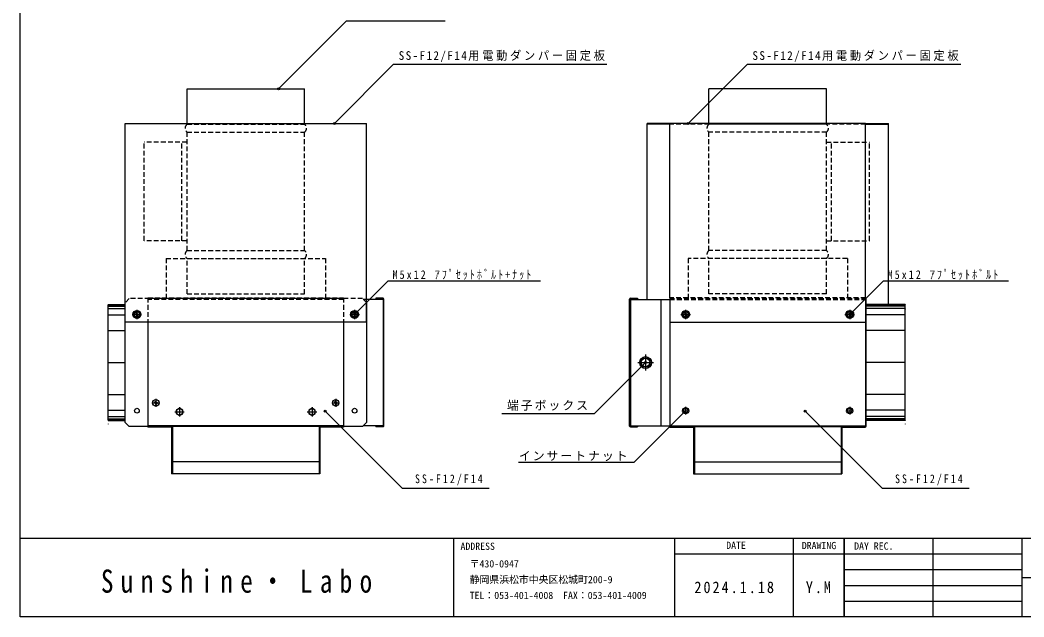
# Model space of a CAD drawing. Units: millimetres at full size, sheet at 1:5; details may follow other scales. Extents: x -3176 to 3044, y -1273 to 1617.
# Drawn here: x 1024 to 2297, y -1273 to -517 of the extents above; entities that cross this region are included whole.
import ezdxf
from ezdxf.enums import TextEntityAlignment as Align

# ---------------------------------------------------------------- set-up
doc = ezdxf.new("R2010")
doc.units = ezdxf.units.MM
doc.header["$LTSCALE"] = 5
doc.header["$PDMODE"] = 32
doc.header["$PDSIZE"] = 2.5
doc.linetypes.add('CHAIN1', pattern=[8, 5, -1, 1, -1])
doc.linetypes.add('DASHED1', pattern=[1.8, 1.2, -0.6])
doc.layers.add('0-0', color=7, linetype='Continuous')
doc.layers.add('F-0', color=2, linetype='Continuous')
doc.styles.add('ＭＳ ゴシック', font='')
doc.styles.add('ＭＳ 明朝', font='')
doc.styles.get('ＭＳ ゴシック').set_extended_font_data('MS Gothic')
doc.styles.get('ＭＳ 明朝').set_extended_font_data('MS Mincho')

msp = doc.modelspace()

# ---------------------------------------------------------------- linework, layer by layer
at = {"layer": '0-0', "color": 4}
for p, q in [((1351.677, -604.046), (1437.824, -517.898)), ((1437.824, -517.898), (1562.866, -517.898)), ((1422.34, -648.046), (1496.971, -573.415)), ((1767.981, -573.415), (1496.971, -573.415)), ((1870.874, -648.046), (1945.505, -573.415)), ((2216.515, -573.415), (1945.505, -573.415)), ((1847.723, -648.046), (1818.723, -648.046)), ((1818.723, -871.046), (1818.723, -648.046)), ((1847.723, -649.046), (1818.723, -649.046)), ((2095.723, -648.046), (2124.723, -648.046)), ((2095.723, -649.046), (2124.723, -649.046)), ((2124.723, -877.546), (2124.723, -648.046)), ((2075.723, -890.046), (2118.386, -847.382)), ((2118.386, -847.382), (2276.983, -847.382)), ((1135.488, -1024.046), (1135.488, -878.046)), ((2146.223, -1024.046), (2146.223, -878.046)), ((1135.488, -878.546), (1156.988, -878.546)), ((1135.488, -879.546), (1156.988, -879.546)), ((1135.488, -882.546), (1156.988, -882.546)), ((1135.488, -890.546), (1156.988, -890.546)), ((1171.988, -885.427), (1167.988, -887.736)), ((1167.988, -887.736), (1167.988, -892.355)), ((1170.917, -889.569), (1169.963, -889.583)), ((1170.917, -890.523), (1169.963, -890.509)), ((1170.917, -889.569), (1171.323, -889.38)), ((1170.917, -890.523), (1171.323, -890.712)), ((1171.511, -888.975), (1171.323, -889.38)), ((1171.511, -891.117), (1171.323, -890.712)), ((1171.511, -888.975), (1171.525, -888.021)), ((1175.988, -887.736), (1171.988, -885.427)), ((1172.465, -888.975), (1172.451, -888.021)), ((1172.465, -888.975), (1172.654, -889.38)), ((1172.465, -891.117), (1172.654, -890.712)), ((1173.059, -889.569), (1172.654, -889.38)), ((1173.059, -890.523), (1172.654, -890.712)), ((1173.059, -889.569), (1174.013, -889.583)), ((1173.059, -890.523), (1174.013, -890.509)), ((1447.988, -885.427), (1443.988, -887.736)), ((1443.988, -887.736), (1443.988, -892.355)), ((1446.917, -889.569), (1445.963, -889.583)), ((1446.917, -890.523), (1445.963, -890.509)), ((1446.917, -889.569), (1447.323, -889.38)), ((1446.917, -890.523), (1447.323, -890.712)), ((1447.511, -888.975), (1447.323, -889.38)), ((1447.511, -891.117), (1447.323, -890.712)), ((1447.511, -888.975), (1447.525, -888.021)), ((1451.988, -887.736), (1447.988, -885.427)), ((1448.465, -888.975), (1448.451, -888.021)), ((1448.465, -888.975), (1448.654, -889.38)), ((1448.465, -891.117), (1448.654, -890.712)), ((1449.059, -889.569), (1448.654, -889.38)), ((1449.059, -890.523), (1448.654, -890.712)), ((1449.059, -889.569), (1450.013, -889.583)), ((1449.059, -890.523), (1450.013, -890.509)), ((1867.723, -885.427), (1863.723, -887.736)), ((1863.723, -887.736), (1863.723, -892.355)), ((1866.651, -889.569), (1865.698, -889.583)), ((1866.651, -890.523), (1865.698, -890.509)), ((1866.651, -889.569), (1867.057, -889.38)), ((1866.651, -890.523), (1867.057, -890.712)), ((1867.245, -888.975), (1867.057, -889.38)), ((1867.245, -891.117), (1867.057, -890.712)), ((1867.245, -888.975), (1867.26, -888.021)), ((1871.723, -887.736), (1867.723, -885.427)), ((1868.2, -888.975), (1868.186, -888.021)), ((1868.2, -888.975), (1868.388, -889.38)), ((1868.2, -891.117), (1868.388, -890.712)), ((1868.794, -889.569), (1868.388, -889.38)), ((1868.794, -890.523), (1868.388, -890.712)), ((1868.794, -889.569), (1869.748, -889.583)), ((1868.794, -890.523), (1869.748, -890.509)), ((2075.723, -885.427), (2071.723, -887.736)), ((2071.723, -887.736), (2071.723, -892.355)), ((2074.651, -889.569), (2073.698, -889.583)), ((2074.651, -890.523), (2073.698, -890.509)), ((2074.651, -889.569), (2075.057, -889.38)), ((2074.651, -890.523), (2075.057, -890.712)), ((2075.245, -888.975), (2075.057, -889.38)), ((2075.245, -891.117), (2075.057, -890.712)), ((2075.245, -888.975), (2075.26, -888.021)), ((2079.723, -887.736), (2075.723, -885.427)), ((2076.2, -888.975), (2076.186, -888.021)), ((2076.2, -888.975), (2076.388, -889.38)), ((2076.2, -891.117), (2076.388, -890.712)), ((2076.794, -889.569), (2076.388, -889.38)), ((2076.794, -890.523), (2076.388, -890.712)), ((2076.794, -889.569), (2077.748, -889.583)), ((2076.794, -890.523), (2077.748, -890.509)), ((2146.223, -878.546), (2096.223, -878.546)), ((2146.223, -879.546), (2096.223, -879.546)), ((2146.223, -882.546), (2096.223, -882.546)), ((2146.223, -890.546), (2096.223, -890.546)), ((1167.988, -892.355), (1171.988, -894.665)), ((1171.511, -891.117), (1171.525, -892.071)), ((1172.465, -891.117), (1172.451, -892.071)), ((1443.988, -892.355), (1447.988, -894.665)), ((1447.511, -891.117), (1447.525, -892.071)), ((1448.465, -891.117), (1448.451, -892.071)), ((1863.723, -892.355), (1867.723, -894.665)), ((1867.245, -891.117), (1867.26, -892.071)), ((1868.2, -891.117), (1868.186, -892.071)), ((2071.723, -892.355), (2075.723, -894.665)), ((2075.245, -891.117), (2075.26, -892.071)), ((2076.2, -891.117), (2076.186, -892.071)), ((1135.488, -910.546), (1156.988, -910.546)), ((2146.223, -910.546), (2096.223, -910.546)), ((1135.488, -951.046), (1156.988, -951.046)), ((1816.723, -951.046), (1751.767, -1016.002)), ((2146.223, -951.046), (2096.223, -951.046)), ((1135.488, -991.546), (1156.988, -991.546)), ((2146.223, -991.546), (2096.223, -991.546)), ((1194.917, -1001.569), (1193.963, -1001.583)), ((1194.917, -1002.523), (1193.963, -1002.509)), ((1194.917, -1001.569), (1195.323, -1001.38)), ((1194.917, -1002.523), (1195.323, -1002.712)), ((1195.511, -1000.975), (1195.323, -1001.38)), ((1195.511, -1003.117), (1195.323, -1002.712)), ((1195.511, -1000.975), (1195.525, -1000.021)), ((1195.511, -1003.117), (1195.525, -1004.071)), ((1196.465, -1000.975), (1196.451, -1000.021)), ((1196.465, -1003.117), (1196.451, -1004.071)), ((1196.465, -1000.975), (1196.654, -1001.38)), ((1196.465, -1003.117), (1196.654, -1002.712)), ((1197.059, -1001.569), (1196.654, -1001.38)), ((1197.059, -1002.523), (1196.654, -1002.712)), ((1197.059, -1001.569), (1198.013, -1001.583)), ((1197.059, -1002.523), (1198.013, -1002.509)), ((1422.917, -1001.569), (1421.963, -1001.583)), ((1422.917, -1002.523), (1421.963, -1002.509)), ((1422.917, -1001.569), (1423.323, -1001.38)), ((1422.917, -1002.523), (1423.323, -1002.712)), ((1423.511, -1000.975), (1423.323, -1001.38)), ((1423.511, -1003.117), (1423.323, -1002.712)), ((1423.511, -1000.975), (1423.525, -1000.021)), ((1423.511, -1003.117), (1423.525, -1004.071)), ((1424.465, -1000.975), (1424.451, -1000.021)), ((1424.465, -1003.117), (1424.451, -1004.071)), ((1424.465, -1000.975), (1424.654, -1001.38)), ((1424.465, -1003.117), (1424.654, -1002.712)), ((1425.059, -1001.569), (1424.654, -1001.38)), ((1425.059, -1002.523), (1424.654, -1002.712)), ((1425.059, -1001.569), (1426.013, -1001.583)), ((1425.059, -1002.523), (1426.013, -1002.509)), ((1135.488, -1011.546), (1156.988, -1011.546)), ((1225.988, -1008.927), (1221.988, -1011.236)), ((1221.988, -1011.236), (1221.988, -1015.855)), ((1221.988, -1015.855), (1225.988, -1018.165)), ((1229.988, -1011.236), (1225.988, -1008.927)), ((1393.988, -1008.927), (1389.988, -1011.236)), ((1389.988, -1011.236), (1389.988, -1015.855)), ((1389.988, -1015.855), (1393.988, -1018.165)), ((1397.988, -1011.236), (1393.988, -1008.927)), ((1410.655, -1012.528), (1508.232, -1110.104)), ((1751.767, -1016.002), (1634.86, -1016.002)), ((2019.299, -1012.528), (2116.875, -1110.104)), ((2146.223, -1011.546), (2096.223, -1011.546)), ((1135.488, -1019.546), (1156.988, -1019.546)), ((1135.488, -1022.546), (1156.988, -1022.546)), ((1135.488, -1023.546), (1156.988, -1023.546)), ((2146.223, -1019.546), (2096.223, -1019.546)), ((2146.223, -1022.546), (2096.223, -1022.546)), ((2146.223, -1023.546), (2096.223, -1023.546)), ((1508.232, -1110.104), (1618.718, -1110.104)), ((2116.875, -1110.104), (2227.362, -1110.104))]:
    msp.add_line(p, q, dxfattribs=at)
at = {"layer": '0-0'}
for p, q in [((1235.488, -604.046), (1384.488, -604.046)), ((1235.488, -649.046), (1235.488, -604.046)), ((1384.488, -649.046), (1384.488, -604.046)), ((1384.488, -649.046), (1384.488, -604.046)), ((2046.223, -604.046), (1897.223, -604.046)), ((1897.223, -649.046), (1897.223, -604.046)), ((1897.223, -649.046), (1897.223, -604.046)), ((2046.223, -649.046), (2046.223, -604.046)), ((1156.988, -648.046), (1462.988, -648.046)), ((1156.988, -900.046), (1156.988, -648.046)), ((1462.988, -900.046), (1462.988, -648.046)), ((1847.723, -869.046), (1847.723, -648.046)), ((1135.488, -877.546), (1135.488, -878.046)), ((1135.488, -877.546), (1135.488, -878.046)), ((1135.488, -877.546), (1156.988, -877.546)), ((1135.488, -878.046), (1156.988, -878.046)), ((1156.988, -1027.046), (1156.988, -875.046)), ((1483.988, -871.046), (1458.988, -871.046)), ((1462.988, -875.046), (1462.988, -1027.046)), ((1474.988, -869.546), (1474.988, -870.546)), ((1483.988, -869.546), (1474.988, -869.546)), ((1483.988, -870.546), (1474.988, -870.546)), ((1484.988, -1031.546), (1484.988, -870.546)), ((1796.723, -1031.546), (1796.723, -870.546)), ((1797.723, -869.546), (1806.723, -869.546)), ((1797.723, -870.546), (1806.723, -870.546)), ((1797.723, -871.046), (1847.723, -871.046)), ((1806.723, -869.546), (1806.723, -870.546)), ((1836.723, -1031.046), (1836.723, -871.046)), ((1847.723, -869.046), (1847.723, -1033.046)), ((2095.723, -869.046), (2095.723, -1033.046)), ((2095.723, -870.046), (2096.223, -870.046)), ((2096.223, -870.046), (2096.223, -1032.046)), ((2146.223, -877.546), (2096.223, -877.546)), ((2146.223, -878.046), (2096.223, -878.046)), ((2146.223, -877.546), (2146.223, -878.046)), ((2146.223, -877.546), (2146.223, -878.046)), ((1135.488, -883.046), (1135.488, -883.546)), ((2146.223, -883.046), (2146.223, -883.546)), ((1462.988, -900.046), (1156.988, -900.046)), ((1185.988, -900.046), (1185.988, -1033.046)), ((1433.988, -900.046), (1433.988, -1033.046)), ((1847.723, -900.046), (2095.723, -900.046)), ((1135.488, -1024.046), (1135.488, -1024.546)), ((1135.488, -1024.046), (1135.488, -1024.546)), ((1135.488, -1024.046), (1156.988, -1024.046)), ((1135.488, -1024.546), (1156.988, -1024.546)), ((1135.488, -1028.546), (1135.488, -1029.046)), ((1156.988, -1027.046), (1161.988, -1032.046)), ((1457.988, -1032.046), (1462.988, -1027.046)), ((2146.223, -1024.046), (2096.223, -1024.046)), ((2146.223, -1024.546), (2096.223, -1024.546)), ((2146.223, -1024.046), (2146.223, -1024.546)), ((2146.223, -1024.046), (2146.223, -1024.546)), ((2146.223, -1028.546), (2146.223, -1029.046)), ((1433.988, -1031.046), (1185.988, -1031.046)), ((1215.988, -1033.046), (1185.988, -1033.046)), ((1215.988, -1033.046), (1215.988, -1092.046)), ((1216.988, -1032.046), (1216.988, -1092.046)), ((1402.988, -1032.046), (1402.988, -1092.046)), ((1403.988, -1033.046), (1403.988, -1092.046)), ((1433.988, -1033.046), (1403.988, -1033.046)), ((1483.988, -1031.046), (1458.988, -1031.046)), ((1483.988, -1032.546), (1474.988, -1032.546)), ((1797.723, -1031.046), (1847.723, -1031.046)), ((1797.723, -1032.546), (1806.723, -1032.546)), ((1847.723, -1031.046), (2095.723, -1031.046)), ((1847.723, -1032.046), (2095.723, -1032.046)), ((1847.723, -1032.046), (1880.163, -1032.046)), ((1847.723, -1033.046), (1877.723, -1033.046)), ((1877.723, -1033.046), (1877.723, -1092.046)), ((1878.723, -1032.046), (1878.723, -1092.046)), ((2064.723, -1032.046), (2064.723, -1092.046)), ((2065.723, -1033.046), (2065.723, -1092.046)), ((2065.723, -1033.046), (2095.723, -1033.046)), ((2095.723, -1032.046), (2096.223, -1032.046)), ((1402.988, -1077.046), (1216.988, -1077.046)), ((1878.723, -1077.046), (2064.723, -1077.046)), ((1403.988, -1092.046), (1215.988, -1092.046)), ((1877.723, -1092.046), (2065.723, -1092.046))]:
    msp.add_line(p, q, dxfattribs=at)
at = {"layer": '0-0', "linetype": 'DASHED1'}
for p, q in [((1235.488, -649.046), (1384.488, -649.046)), ((1235.488, -649.046), (1384.488, -649.046)), ((2095.723, -649.046), (1847.723, -649.046)), ((2046.223, -649.046), (1897.223, -649.046)), ((2046.223, -649.046), (1897.223, -649.046)), ((1235.488, -659.046), (1384.488, -659.046)), ((1235.488, -809.046), (1235.488, -659.046)), ((1235.488, -659.046), (1384.488, -659.046)), ((1235.488, -809.046), (1235.488, -659.046)), ((1384.488, -809.046), (1384.488, -659.046)), ((1384.488, -809.046), (1384.488, -659.046)), ((2046.223, -659.046), (1897.223, -659.046)), ((1897.223, -809.046), (1897.223, -659.046)), ((2046.223, -659.046), (1897.223, -659.046)), ((1897.223, -809.046), (1897.223, -659.046)), ((2046.223, -809.046), (2046.223, -659.046)), ((2046.223, -809.046), (2046.223, -659.046)), ((1235.488, -671.546), (1180.988, -671.546)), ((1228.988, -796.546), (1228.988, -671.546)), ((2046.223, -671.546), (2100.723, -671.546)), ((2052.723, -796.546), (2052.723, -671.546)), ((1235.488, -809.046), (1384.488, -809.046)), ((1235.488, -809.046), (1384.488, -809.046)), ((2046.223, -809.046), (1897.223, -809.046)), ((2046.223, -809.046), (1897.223, -809.046)), ((1208.988, -819.046), (1208.988, -869.046)), ((1235.488, -864.046), (1235.488, -819.046)), ((1235.488, -819.046), (1384.488, -819.046)), ((1235.488, -819.046), (1384.488, -819.046)), ((1235.488, -864.046), (1235.488, -819.046)), ((1384.488, -864.046), (1384.488, -819.046)), ((1384.488, -864.046), (1384.488, -819.046)), ((1897.223, -864.046), (1897.223, -819.046)), ((2046.223, -819.046), (1897.223, -819.046)), ((2046.223, -819.046), (1897.223, -819.046)), ((1897.223, -864.046), (1897.223, -819.046)), ((2046.223, -864.046), (2046.223, -819.046)), ((2046.223, -864.046), (2046.223, -819.046)), ((2072.723, -819.046), (2072.723, -869.046)), ((1235.488, -864.046), (1384.488, -864.046)), ((1235.488, -864.046), (1384.488, -864.046)), ((2046.223, -864.046), (1897.223, -864.046)), ((2046.223, -864.046), (1897.223, -864.046)), ((1161.988, -870.046), (1156.988, -875.046)), ((1457.988, -870.046), (1161.988, -870.046)), ((1185.988, -869.046), (1433.988, -869.046)), ((1185.988, -869.046), (1185.988, -900.046)), ((1433.988, -871.046), (1185.988, -871.046)), ((1433.988, -869.046), (1433.988, -900.046)), ((1462.988, -875.046), (1457.988, -870.046)), ((2095.723, -869.046), (1847.723, -869.046)), ((1847.723, -870.046), (2095.723, -870.046)), ((1847.723, -871.046), (2095.723, -871.046))]:
    msp.add_line(p, q, dxfattribs=at)
at = {"layer": '0-0', "color": 4, "linetype": 'CHAIN1'}
for p, q in [((1165.988, -890.046), (1177.988, -890.046)), ((1171.988, -884.046), (1171.988, -896.046)), ((1441.988, -890.046), (1453.988, -890.046)), ((1447.988, -884.046), (1447.988, -896.046)), ((1861.723, -890.046), (1873.723, -890.046)), ((1867.723, -884.046), (1867.723, -896.046)), ((2069.723, -890.046), (2081.723, -890.046)), ((2075.723, -884.046), (2075.723, -896.046)), ((1816.912, -941.033), (1816.912, -961.033)), ((1806.912, -951.033), (1826.912, -951.033)), ((1190.988, -1002.046), (1200.988, -1002.046)), ((1195.988, -997.046), (1195.988, -1007.046)), ((1418.988, -1002.046), (1428.988, -1002.046)), ((1423.988, -997.046), (1423.988, -1007.046)), ((1219.988, -1013.546), (1231.988, -1013.546)), ((1225.988, -1007.546), (1225.988, -1019.546)), ((1387.988, -1013.546), (1399.988, -1013.546)), ((1393.988, -1007.546), (1393.988, -1019.546)), ((1862.723, -1012.046), (1872.723, -1012.046)), ((1867.723, -1007.046), (1867.723, -1017.046)), ((2070.723, -1012.046), (2080.723, -1012.046)), ((2075.723, -1007.046), (2075.723, -1017.046))]:
    msp.add_line(p, q, dxfattribs=at)
at = {"layer": '0-0'}
for points in [[(1235.488, -649.046), (1235.488, -604.046), (1384.488, -604.046)], [(2046.223, -649.046), (2046.223, -604.046), (1897.223, -604.046)], [(2095.723, -869.046), (2095.723, -648.046), (1847.723, -648.046)], [(1483.988, -870.546), (1483.988, -1031.546), (1474.988, -1031.546), (1474.988, -1032.546)], [(1797.723, -870.546), (1797.723, -1031.546), (1806.723, -1031.546), (1806.723, -1032.546)], [(1457.988, -1032.046), (1401.547, -1032.046), (1161.988, -1032.046)]]:
    msp.add_lwpolyline(points, dxfattribs=at)
at = {"layer": '0-0', "linetype": 'DASHED1'}
for points in [[(1235.488, -796.546), (1180.988, -796.546), (1180.988, -671.546)], [(2046.223, -796.546), (2100.723, -796.546), (2100.723, -671.546)], [(1208.988, -819.046), (1410.988, -819.046), (1410.988, -869.046)], [(2072.723, -819.046), (1870.723, -819.046), (1870.723, -869.046)]]:
    msp.add_lwpolyline(points, dxfattribs=at)
at = {"layer": '0-0', "color": 4}
for points in [[(1447.988, -890.046), (1490.652, -847.382), (1683.487, -847.382)], [(1171.988, -894.665), (1175.988, -892.355), (1175.988, -887.736)], [(1447.988, -894.665), (1451.988, -892.355), (1451.988, -887.736)], [(1867.723, -894.665), (1871.723, -892.355), (1871.723, -887.736)], [(2075.723, -894.665), (2079.723, -892.355), (2079.723, -887.736)], [(1225.988, -1018.165), (1229.988, -1015.855), (1229.988, -1011.236)], [(1393.988, -1018.165), (1397.988, -1015.855), (1397.988, -1011.236)], [(1867.723, -1012.046), (1801.861, -1077.907), (1655.815, -1077.907)]]:
    msp.add_lwpolyline(points, dxfattribs=at)
for centre, radius in [((1171.988, -890.046), 5), ((1171.988, -890.046), 4), ((1171.988, -890.046), 3.5), ((1447.988, -890.046), 5), ((1447.988, -890.046), 4), ((1447.988, -890.046), 3.5), ((1867.723, -890.046), 5), ((1867.723, -890.046), 4), ((1867.723, -890.046), 3.5), ((2075.723, -890.046), 5), ((2075.723, -890.046), 4), ((2075.723, -890.046), 3.5), ((1195.988, -1002.046), 4), ((1423.988, -1002.046), 4), ((1225.988, -1013.546), 4), ((1393.988, -1013.546), 4)]:
    msp.add_circle(centre, radius, dxfattribs=at)
at = {"layer": '0-0'}
for centre, radius in [((1816.912, -951.033), 7.5), ((1816.912, -951.033), 6), ((1816.912, -951.033), 5.5), ((1171.988, -1012.046), 3), ((1447.988, -1012.046), 3), ((1867.723, -1012.046), 4), ((1867.723, -1012.046), 3), ((2075.723, -1012.046), 4), ((2075.723, -1012.046), 3)]:
    msp.add_circle(centre, radius, dxfattribs=at)
at = {"layer": '0-0', "linetype": 'DASHED1'}
for centre, start, end in [((1239.238, -654.046), 126.8699, 233.1301), ((1239.238, -654.046), 126.8699, 233.1301), ((1380.738, -654.046), 306.8699, 53.1301), ((1380.738, -654.046), 306.8699, 53.1301), ((1900.973, -654.046), 126.8699, 233.1301), ((1900.973, -654.046), 126.8699, 233.1301), ((2042.473, -654.046), 306.8699, 53.1301), ((2042.473, -654.046), 306.8699, 53.1301), ((1239.238, -814.046), 126.8699, 233.1301), ((1239.238, -814.046), 126.8699, 233.1301), ((1380.738, -814.046), 306.8699, 53.1301), ((1380.738, -814.046), 306.8699, 53.1301), ((1900.973, -814.046), 126.8699, 233.1301), ((1900.973, -814.046), 126.8699, 233.1301), ((2042.473, -814.046), 306.8699, 53.1301), ((2042.473, -814.046), 306.8699, 53.1301)]:
    msp.add_arc(centre, 6.25, start, end, dxfattribs=at)
at = {"layer": '0-0'}
for centre, start, end in [((1483.988, -870.546), 0, 90), ((1797.723, -870.546), 90, 180), ((1483.988, -1031.546), 270, 0), ((1797.723, -1031.546), 180, 270)]:
    msp.add_arc(centre, 1, start, end, dxfattribs=at)
at = {"layer": '0-0', "color": 4}
for centre, start, end in [((1171.988, -890.046), 167.11887, 192.88112), ((1171.988, -890.046), 77.11887, 102.88112), ((1171.988, -890.046), 347.11887, 12.88112), ((1447.988, -890.046), 167.11887, 192.88112), ((1447.988, -890.046), 77.11887, 102.88112), ((1447.988, -890.046), 347.11887, 12.88112), ((1867.723, -890.046), 167.11887, 192.88112), ((1867.723, -890.046), 77.11887, 102.88112), ((1867.723, -890.046), 347.11887, 12.88112), ((2075.723, -890.046), 167.11887, 192.88112), ((2075.723, -890.046), 77.11887, 102.88112), ((2075.723, -890.046), 347.11887, 12.88112), ((1171.988, -890.046), 257.11887, 282.88112), ((1447.988, -890.046), 257.11887, 282.88112), ((1867.723, -890.046), 257.11887, 282.88112), ((2075.723, -890.046), 257.11887, 282.88112), ((1195.988, -1002.046), 167.11887, 192.88112), ((1195.988, -1002.046), 77.11887, 102.88112), ((1195.988, -1002.046), 257.11887, 282.88112), ((1195.988, -1002.046), 347.11887, 12.88112), ((1423.988, -1002.046), 167.11887, 192.88112), ((1423.988, -1002.046), 77.11887, 102.88112), ((1423.988, -1002.046), 257.11887, 282.88112), ((1423.988, -1002.046), 347.11887, 12.88112)]:
    msp.add_arc(centre, 2.077, start, end, dxfattribs=at)
at = {"layer": '0-0', "color": 5}
for p in [(1351.677, -604.046), (1422.34, -648.046), (1870.874, -648.046), (1816.723, -951.046), (1410.655, -1012.528), (2019.299, -1012.528)]:
    msp.add_point(p, dxfattribs=at)
at = {"layer": 'F-0', "color": 5}
for p, q in [((1023.825, -1273.477), (1023.825, 131.523)), ((1023.825, -1173.477), (3043.825, -1173.477)), ((3043.825, -1273.477), (1023.825, -1273.477))]:
    msp.add_line(p, q, dxfattribs=at)
at = {"layer": 'F-0'}
for p, q in [((1573.825, -1273.477), (1573.825, -1173.477)), ((1573.825, -1273.477), (1573.825, -1173.477)), ((1853.825, -1273.477), (1853.825, -1173.477)), ((1853.825, -1273.477), (1853.825, -1173.477)), ((2003.825, -1173.477), (2003.825, -1273.477)), ((2068.825, -1273.477), (2068.825, -1173.477)), ((2293.825, -1173.477), (2293.825, -1273.477)), ((1853.825, -1193.477), (2068.825, -1193.477)), ((2068.825, -1193.477), (2293.825, -1193.477)), ((2068.825, -1213.477), (2293.825, -1213.477)), ((2068.825, -1233.477), (2293.825, -1233.477)), ((2293.825, -1223.477), (3043.825, -1223.477)), ((2068.825, -1253.477), (2293.825, -1253.477))]:
    msp.add_line(p, q, dxfattribs=at)
at = {"layer": 'F-0', "color": 7}
for p, q in [((2068.825, -1173.477), (2068.825, -1273.477)), ((2181.325, -1173.477), (2181.325, -1273.477))]:
    msp.add_line(p, q, dxfattribs=at)

# ---------------------------------------------------------------- texts
at = {"layer": '0-0', "char_height": 11, "attachment_point": 7, "style": 'ＭＳ ゴシック'}
for s, insert in [('\\T1.24;\\W0.95;SS-F12/F14用電動ダンパー固定板', (1503.83, -570.064)), ('\\T1.24;\\W0.95;SS-F12/F14用電動ダンパー固定板', (1952.364, -570.064)), ('\\T1.4;\\W0.85;M5x12\\~ｱﾌﾟｾｯﾄﾎﾞﾙﾄ+ﾅｯﾄ', (1496.124, -846.012)), ('\\T1.4;\\W0.85;M5x12\\~ｱﾌﾟｾｯﾄﾎﾞﾙﾄ', (2123.859, -846.012)), ('\\T1.17;端子ボックス', (1641.138, -1012.109)), ('\\T1.17;インサートナット', (1656.259, -1076.061)), ('\\T1.39;\\W0.85;SS-F12/F14', (1524.502, -1106.592)), ('\\T1.39;\\W0.85;SS-F12/F14', (2133.145, -1106.592))]:
    msp.add_mtext(s, dxfattribs=dict(at, insert=insert))
at = {"layer": 'F-0', "color": 4, "style": 'ＭＳ ゴシック'}
for s, p in [('ADDRESS', (1582.214, -1191.233)), ('DATE', (1919.162, -1190.04)), ('DRAWING', (2014.981, -1190.315)), ('DAY REC.', (2081.325, -1190.977)), ('〒430-0947', (1593.825, -1213.477)), ('静岡県浜松市中央区松城町200-9', (1593.825, -1233.477)), ('TEL：053-401-4008  FAX：053-401-4009', (1593.825, -1253.477))]:
    msp.add_text(s, height=9.164, dxfattribs=at).set_placement(p, align=Align.BOTTOM_LEFT)
at = {"layer": 'F-0', "insert": (1126.34, -1243.317), "char_height": 29.33, "attachment_point": 7, "style": 'ＭＳ 明朝'}
msp.add_mtext('\\T1.58;\\W0.8;Sunshine・Labo', dxfattribs=at)
at = {"layer": 'F-0', "color": 7, "char_height": 14.66, "attachment_point": 7, "style": 'ＭＳ ゴシック'}
for s, insert in [('\\T1.28;\\W0.9;2024.1.18', (1878.825, -1243.477)), ('\\T1.27;\\W0.9;Y.M', (2020.075, -1243.477))]:
    msp.add_mtext(s, dxfattribs=dict(at, insert=insert))

doc.saveas('drawing.dxf')
